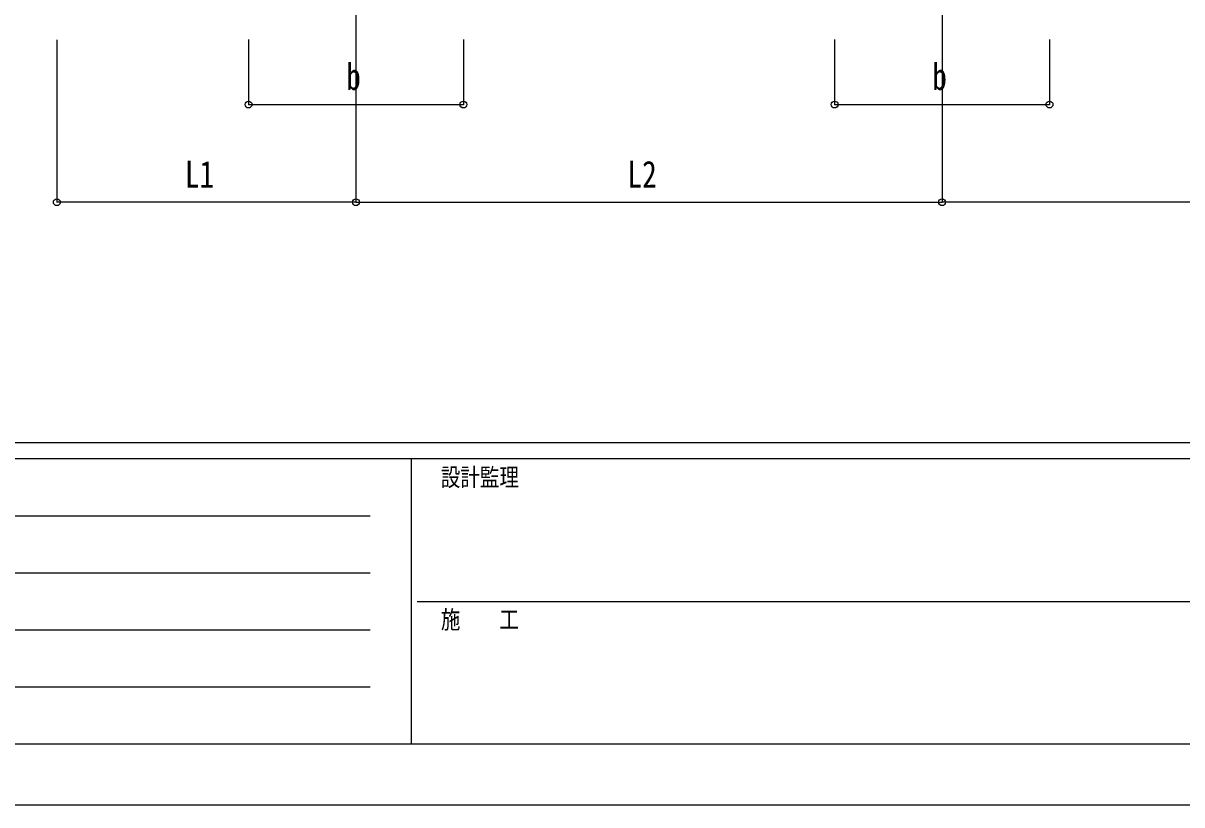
# Model space of a CAD drawing. Units: millimetres, scale not verified. Extents: x -10512 to 10512, y -7425 to 7425.
# Drawn here: x -4454 to -895, y -7425 to -5024 of the extents above; entities that cross this region are included whole.
import ezdxf
from ezdxf.enums import TextEntityAlignment as Align

# ---------------------------------------------------------------- set-up
doc = ezdxf.new("R2010")
doc.units = ezdxf.units.MM
doc.header["$LTSCALE"] = 30
for name, color, linetype in [('0-3_YKK_12', 2, 'Continuous'), ('0-6_YKK_D', 6, 'Continuous'), ('0-7_YKK_ZWAK', 7, 'Continuous')]:
    doc.layers.add(name, color=color, linetype=linetype)
doc.styles.add('ＭＳ ゴシック', font='')
doc.styles.get('ＭＳ ゴシック').set_extended_font_data('MS Gothic')

msp = doc.modelspace()

# ---------------------------------------------------------------- linework, layer by layer
at = {"layer": '0-3_YKK_12'}
for p, q in [((-3431.45, -4723.5), (-3431.45, -5223.5)), ((-1631.45, -4723.5), (-1631.45, -5223.5))]:
    msp.add_line(p, q, dxfattribs=at)
at = {"layer": '0-6_YKK_D'}
for p, q in [((-4350.15, -5074.5), (-4350.15, -5574.5)), ((-3761.45, -5073.5), (-3761.45, -5274.5)), ((-3431.45, -5073.5), (-3431.45, -5574.5)), ((-3431.45, -5073.5), (-3431.45, -5574.5)), ((-3101.45, -5073.5), (-3101.45, -5274.5)), ((-1961.45, -5073.5), (-1961.45, -5274.5)), ((-1631.45, -5073.5), (-1631.45, -5574.5)), ((-1631.45, -5073.5), (-1631.45, -5574.5)), ((-1301.45, -5073.5), (-1301.45, -5274.5)), ((-3761.45, -5273.5), (-3101.45, -5273.5)), ((-1961.45, -5273.5), (-1301.45, -5273.5)), ((-3431.45, -5573.5), (-4350.15, -5573.5)), ((-3431.45, -5573.5), (-1631.45, -5573.5)), ((168.55, -5573.5), (-1631.45, -5573.5))]:
    msp.add_line(p, q, dxfattribs=at)
for centre in [(-3761.45, -5273.5), (-3101.45, -5273.5), (-1961.45, -5273.5), (-1301.45, -5273.5), (-4350.15, -5573.5), (-3431.45, -5573.5), (-3431.45, -5573.5), (-1631.45, -5573.5), (-1631.45, -5573.5)]:
    msp.add_circle(centre, 10.62, dxfattribs=at)
at = {"layer": '0-7_YKK_ZWAK'}
for p, q in [((9737.55, -6312.5), (-9762.45, -6312.5)), ((-3262.45, -6362.5), (-9762.45, -6362.5)), ((-3262.45, -6362.5), (-3262.45, -7237.5)), ((-12.45, -6362.5), (-3262.45, -6362.5)), ((-9656.2, -6537.5), (-3387.45, -6537.5)), ((-9656.2, -6712.5), (-3387.45, -6712.5)), ((-3243.7, -6800), (-12.45, -6800)), ((-9656.2, -6887.5), (-3387.45, -6887.5)), ((-9656.2, -7062.5), (-3387.45, -7062.5)), ((-9762.45, -7237.5), (-3262.45, -7237.5)), ((-3262.45, -7237.5), (-12.45, -7237.5))]:
    msp.add_line(p, q, dxfattribs=at)
msp.add_lwpolyline([(-10512.5, -7425), (10512.5, -7425), (10512.5, 7425), (-10512.5, 7425)], close=True, dxfattribs=at)

# ---------------------------------------------------------------- texts
at = {"layer": '0-6_YKK_D', "style": 'ＭＳ ゴシック', "width": 0.8}
for s, p in [('b', (-3461.45, -5253.5)), ('b', (-1661.45, -5253.5)), ('L1', (-3956.8, -5553.5)), ('L2', (-2597.45, -5553.5))]:
    msp.add_text(s, height=82.48, dxfattribs=at).set_placement(p, align=Align.BOTTOM_LEFT)
at = {"layer": '0-7_YKK_ZWAK', "style": 'ＭＳ ゴシック', "width": 0.8}
for s, p in [('設計監理', (-3170.78, -6462.5)), ('施\u3000\u3000工', (-3170.78, -6900))]:
    msp.add_text(s, height=54.99, dxfattribs=at).set_placement(p, align=Align.BOTTOM_LEFT)

doc.saveas('drawing.dxf')
